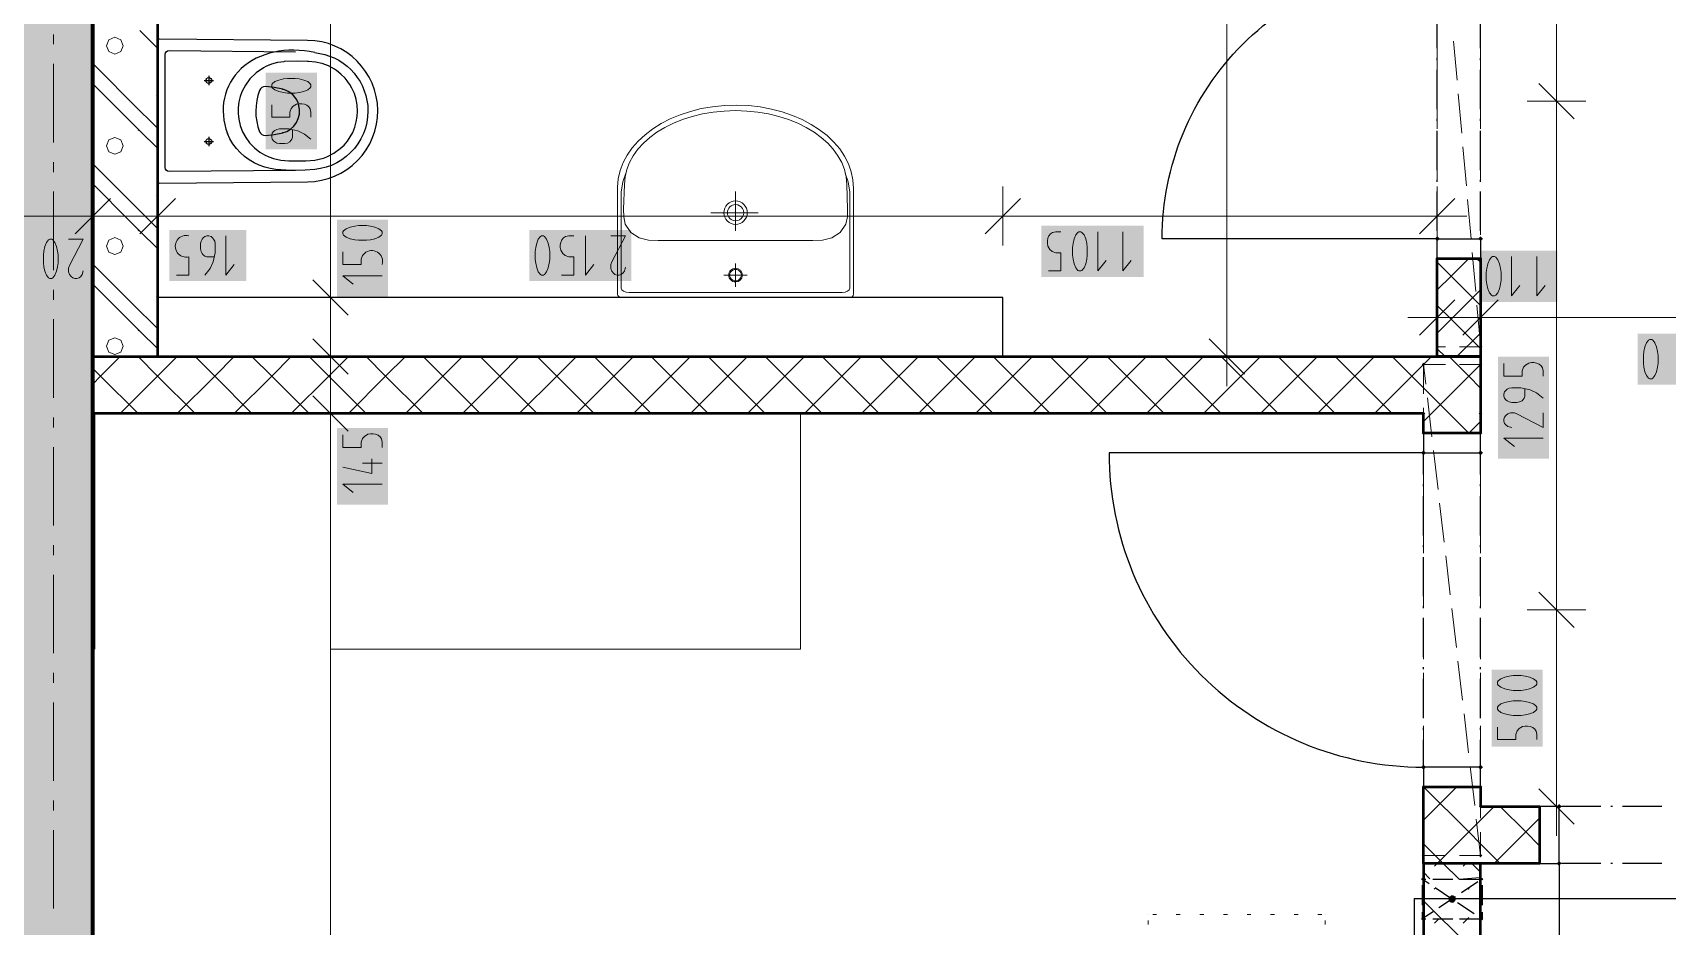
# Model space of a CAD drawing. Header units: millimetres. Extents: x 0 to 594, y 0 to 420.
# Drawn here: x 345.98 to 388.6, y 199.61 to 222.93 of the extents above; entities that cross this region are included whole.
import ezdxf

# ---------------------------------------------------------------- set-up
doc = ezdxf.new("R2010")
doc.units = ezdxf.units.MM
doc.header["$LTSCALE"] = 8
for name, color, linetype in [('PDF_Dvere', 7, 'Continuous'), ('PDF_Instalacni prizdivka do 1m', 7, 'Continuous'), ('PDF_Instalacni prizdivky', 7, 'Continuous'), ('PDF_Koty delkove', 7, 'Continuous'), ('PDF_Kuchyne', 7, 'Continuous'), ('PDF_Nabytek', 7, 'Continuous'), ('PDF_Osy hlavni', 7, 'Continuous'), ('PDF_Popis Prostupy', 7, 'Continuous'), ('PDF_Preklady', 7, 'Continuous'), ('PDF_Pricky zdene', 7, 'Continuous'), ('PDF_Prostupy', 7, 'Continuous'), ('PDF_Sanita', 7, 'Continuous'), ('PDF_Steny obvodove nosne', 7, 'Continuous'), ('RED_2.5mm^2', 1, 'Continuous')]:
    doc.layers.add(name, color=color, linetype=linetype)

msp = doc.modelspace()

# ---------------------------------------------------------------- linework, layer by layer
at = {"layer": 'PDF_Dvere', "lineweight": 25}
for points in [[(382.605, 217.554), (375.43, 217.554, -0.414214), (382.605, 224.729), (382.605, 224.112)], [(382.246, 211.402), (382.246, 211.968), (374.046, 211.968, 0.414214), (382.246, 203.768), (382.246, 204.483)], [(385.782, 201.257), (385.782, 193.057, 0.414214), (393.982, 201.257), (393.788, 201.257)]]:
    msp.add_lwpolyline(points, format="xyb", dxfattribs=at)
for points in [[(382.605, 222.523), (382.605, 223.548)], [(383.732, 222.523), (383.732, 223.548)], [(382.605, 222.216), (382.605, 222.267)], [(383.732, 222.216), (383.732, 222.267)], [(382.605, 220.934), (382.605, 221.959)], [(383.732, 220.934), (383.732, 221.959)], [(382.605, 220.627), (382.605, 220.678)], [(382.605, 219.346), (382.605, 220.371)], [(383.732, 220.627), (383.732, 220.678)], [(383.732, 219.346), (383.732, 220.371)], [(382.605, 219.038), (382.605, 219.089)], [(383.732, 219.038), (383.732, 219.089)], [(382.605, 217.757), (382.605, 218.782)], [(383.732, 217.757), (383.732, 218.782)], [(383.732, 211.402), (383.732, 211.968)], [(382.246, 211.094), (382.246, 211.146)], [(383.732, 211.094), (383.732, 211.146)], [(382.246, 209.813), (382.246, 210.838)], [(383.732, 209.813), (383.732, 210.838)], [(382.246, 209.506), (382.246, 209.557)], [(383.732, 209.506), (383.732, 209.557)], [(382.246, 208.225), (382.246, 209.25)], [(383.732, 208.225), (383.732, 209.25)], [(382.246, 207.917), (382.246, 207.968)], [(382.246, 206.636), (382.246, 207.661)], [(383.732, 207.917), (383.732, 207.968)], [(383.732, 206.636), (383.732, 207.661)], [(382.246, 206.328), (382.246, 206.38)], [(383.732, 206.328), (383.732, 206.38)], [(382.246, 205.047), (382.246, 206.072)], [(383.732, 205.047), (383.732, 206.072)], [(382.246, 204.74), (382.246, 204.791)], [(383.732, 204.74), (383.732, 204.791)], [(383.732, 203.768), (383.732, 204.483)], [(386.87, 202.743), (385.845, 202.743)], [(387.177, 202.743), (387.126, 202.743)], [(388.458, 202.743), (387.433, 202.743)], [(386.87, 201.257), (385.845, 201.257)], [(387.177, 201.257), (387.126, 201.257)], [(388.458, 201.257), (387.433, 201.257)]]:
    msp.add_lwpolyline(points, dxfattribs=at)
for points in [[(383.732, 217.554), (383.732, 217.042), (382.605, 217.042), (382.605, 217.554)], [(383.732, 211.968), (383.732, 212.481), (382.246, 212.481), (382.246, 211.968)], [(383.732, 203.256), (383.732, 203.768), (382.246, 203.768), (382.246, 203.256)], [(385.782, 202.743), (385.27, 202.743), (385.27, 201.257), (385.782, 201.257)]]:
    msp.add_lwpolyline(points, close=True, dxfattribs=at)
at = {"layer": 'PDF_Dvere', "lineweight": 25, "transparency": 33554559}
for points in [[(382.605, 217.49), (382.541, 217.554), (382.669, 217.554), (382.605, 217.618)], [(383.732, 217.49), (383.668, 217.554), (383.796, 217.554), (383.732, 217.618)], [(382.246, 211.904), (382.182, 211.968), (382.31, 211.968), (382.246, 212.032)], [(383.732, 211.904), (383.668, 211.968), (383.796, 211.968), (383.732, 212.032)], [(382.246, 203.704), (382.182, 203.768), (382.31, 203.768), (382.246, 203.832)], [(383.732, 203.704), (383.668, 203.768), (383.796, 203.768), (383.732, 203.832)], [(385.846, 202.743), (385.782, 202.679), (385.782, 202.807), (385.718, 202.743)], [(385.846, 201.257), (385.782, 201.193), (385.782, 201.321), (385.718, 201.257)]]:
    msp.add_solid(points, dxfattribs=at)
at = {"layer": 'PDF_Instalacni prizdivka do 1m', "lineweight": 25}
msp.add_lwpolyline([(349.241, 214.479), (371.279, 214.479), (371.279, 216.017), (349.241, 216.017)], close=True, dxfattribs=at)
at = {"layer": 'PDF_Instalacni prizdivky', "lineweight": 50}
msp.add_lwpolyline([(347.55, 225.754), (347.55, 214.479), (349.242, 214.479), (349.242, 225.754)], close=True, dxfattribs=at)
at = {"layer": 'PDF_Instalacni prizdivky', "lineweight": 9}
for points in [[(349.242, 222.52), (348.78, 222.982)], [(349.242, 220.429), (349.042, 220.629), (348.78, 220.891), (347.55, 222.121)], [(348.519, 220.629), (347.55, 221.598)], [(349.242, 221.349), (349.214, 221.283), (349.242, 221.216)], [(348.78, 220.368), (348.519, 220.629)], [(349.242, 219.907), (348.78, 220.368)], [(349.242, 217.816), (349.042, 218.016), (348.78, 218.277), (347.55, 219.507)], [(348.519, 218.016), (347.55, 218.984)], [(349.242, 218.735), (349.214, 218.669), (349.242, 218.603)], [(348.78, 217.754), (348.519, 218.016)], [(349.242, 217.293), (348.78, 217.754)], [(349.242, 215.202), (349.042, 215.402), (348.78, 215.663), (347.55, 216.893)], [(348.519, 215.402), (347.55, 216.37)], [(349.242, 216.122), (349.214, 216.055), (349.242, 215.989)], [(348.78, 215.14), (348.519, 215.402)], [(349.242, 214.679), (348.78, 215.14)]]:
    msp.add_lwpolyline(points, dxfattribs=at)
for points in [[(348.127, 222.809), (347.971, 222.745), (347.907, 222.59), (347.971, 222.434), (348.127, 222.37), (348.282, 222.434), (348.346, 222.59), (348.282, 222.745)], [(348.127, 220.195), (347.971, 220.131), (347.907, 219.976), (347.971, 219.821), (348.127, 219.756), (348.282, 219.821), (348.346, 219.976), (348.282, 220.131)], [(348.127, 217.582), (347.971, 217.517), (347.907, 217.362), (347.971, 217.207), (348.127, 217.143), (348.282, 217.207), (348.346, 217.362), (348.282, 217.517)], [(348.127, 214.968), (347.971, 214.904), (347.907, 214.748), (347.971, 214.593), (348.127, 214.529), (348.282, 214.593), (348.346, 214.748), (348.282, 214.904)]]:
    msp.add_lwpolyline(points, close=True, dxfattribs=at)
at = {"layer": 'PDF_Instalacni prizdivky', "lineweight": 9, "transparency": 33554559}
for points in [[(348.741, 220.363), (348.718, 220.386), (348.764, 220.386), (348.741, 220.409)], [(348.741, 217.749), (348.718, 217.773), (348.764, 217.773), (348.741, 217.796)], [(348.741, 215.136), (348.718, 215.159), (348.764, 215.159), (348.741, 215.182)]]:
    msp.add_solid(points, dxfattribs=at)
at = {"layer": 'PDF_Koty delkove', "lineweight": 18}
for points in [[(353.751, 164.279), (353.751, 167.153), (353.751, 212.993), (353.751, 214.479), (353.751, 216.017), (353.751, 225.754), (353.751, 227.343), (353.751, 235.85), (353.751, 238.464)], [(377.121, 214.479), (377.121, 225.117), (377.121, 234.672), (377.121, 235.697), (377.121, 238.464)], [(385.713, 202.743), (385.713, 207.868), (385.713, 221.142), (385.713, 233.134)], [(386.174, 220.681), (385.251, 221.603)], [(352.214, 221.05), (352.214, 220.722), (352.691, 220.722), (352.691, 220.859), (352.726, 220.954), (352.777, 221.009), (352.863, 221.064), (352.93, 221.077), (352.999, 221.077), (353.068, 221.064), (353.135, 221.036), (353.186, 220.995), (353.221, 220.941), (353.239, 220.859), (353.239, 220.722)], [(386.481, 221.142), (385.713, 221.142), (384.944, 221.142)], [(353.239, 220.147), (353.068, 220.284), (352.896, 220.366), (352.658, 220.42), (352.418, 220.42), (352.35, 220.406), (352.299, 220.379), (352.265, 220.352), (352.23, 220.311), (352.214, 220.256), (352.214, 220.202), (352.23, 220.147), (352.265, 220.106), (352.299, 220.079), (352.35, 220.051), (352.418, 220.037), (352.555, 220.037), (352.623, 220.051)], [(352.623, 220.051), (352.691, 220.079), (352.743, 220.147), (352.76, 220.202), (352.76, 220.393)], [(347.55, 218.912), (347.55, 218.143), (347.55, 217.374)], [(349.242, 218.912), (349.242, 218.143), (349.242, 217.374)], [(371.279, 218.912), (371.279, 218.143), (371.279, 217.374)], [(382.605, 218.912), (382.605, 218.143), (382.605, 217.374)], [(348.012, 218.604), (347.089, 217.682)], [(349.703, 218.604), (348.78, 217.682)], [(371.74, 218.604), (370.817, 217.682)], [(383.066, 218.604), (382.144, 217.682)], [(382.605, 218.143), (374.507, 218.143), (371.279, 218.143), (368.923, 218.143), (349.242, 218.143), (347.55, 218.143), (345.449, 218.143), (343.911, 218.143), (321.772, 218.143), (310.446, 218.143), (309.318, 218.143)], [(382.605, 218.143), (383.374, 218.143)], [(346.919, 217.541), (347.303, 217.541), (346.947, 216.858), (346.919, 216.789), (346.919, 216.686), (346.947, 216.619), (346.988, 216.568), (347.029, 216.533), (347.084, 216.516), (347.138, 216.516), (347.193, 216.533), (347.234, 216.568), (347.275, 216.619), (347.303, 216.72)], [(350.715, 217.083), (350.524, 217.083), (350.469, 217.101), (350.428, 217.135), (350.401, 217.169), (350.374, 217.22), (350.36, 217.288), (350.36, 217.425), (350.374, 217.493), (350.401, 217.545), (350.428, 217.578), (350.469, 217.613), (350.524, 217.631), (350.578, 217.631), (350.633, 217.613), (350.674, 217.578), (350.701, 217.545), (350.729, 217.493), (350.743, 217.425), (350.743, 217.186), (350.688, 216.947), (350.606, 216.776), (350.469, 216.606)], [(351.017, 217.631), (351.017, 216.606), (351.235, 216.878)], [(359.767, 216.606), (360.095, 216.606), (360.095, 217.083), (359.958, 217.083), (359.863, 217.118), (359.808, 217.169), (359.754, 217.254), (359.74, 217.322), (359.74, 217.391), (359.754, 217.459), (359.781, 217.527), (359.822, 217.578), (359.876, 217.613), (359.958, 217.631), (360.095, 217.631)], [(360.397, 217.631), (360.397, 216.606), (360.615, 216.878)], [(361.054, 217.631), (361.437, 217.631), (361.081, 216.947), (361.054, 216.878), (361.054, 216.776), (361.081, 216.708), (361.122, 216.657), (361.163, 216.622), (361.218, 216.606), (361.272, 216.606), (361.327, 216.622), (361.368, 216.657), (361.409, 216.708), (361.437, 216.81)], [(372.465, 216.712), (372.793, 216.712), (372.793, 217.189), (372.656, 217.189), (372.561, 217.224), (372.506, 217.275), (372.452, 217.361), (372.438, 217.428), (372.438, 217.497), (372.452, 217.566), (372.479, 217.633), (372.52, 217.684), (372.574, 217.719), (372.656, 217.737), (372.793, 217.737)], [(373.341, 217.719), (373.313, 217.737), (373.259, 217.737), (373.231, 217.719), (373.177, 217.651), (373.136, 217.548), (373.109, 217.428), (373.095, 217.326)], [(373.095, 217.326), (373.095, 217.121), (373.109, 217.019), (373.136, 216.899), (373.177, 216.797), (373.231, 216.728), (373.259, 216.712), (373.313, 216.712), (373.341, 216.728), (373.395, 216.797), (373.437, 216.899), (373.464, 217.019), (373.478, 217.121), (373.478, 217.326), (373.464, 217.428), (373.437, 217.548), (373.395, 217.651), (373.341, 217.719)], [(373.752, 217.737), (373.752, 216.712), (373.97, 216.984)], [(374.409, 217.737), (374.409, 216.712), (374.627, 216.984)], [(384.539, 217.086), (384.539, 216.061), (384.757, 216.334)], [(385.196, 217.086), (385.196, 216.061), (385.415, 216.334)], [(355.096, 216.582), (354.071, 216.582), (354.343, 216.364)], [(354.212, 215.556), (353.29, 216.478)], [(382.605, 216.268), (382.605, 215.5), (382.605, 214.731)], [(383.732, 216.268), (383.732, 215.5), (383.732, 214.731)], [(354.52, 216.017), (353.751, 216.017), (352.983, 216.017)], [(383.066, 215.961), (382.144, 215.038)], [(384.194, 215.961), (383.271, 215.038)], [(382.605, 215.5), (381.836, 215.5)], [(410.023, 215.5), (405.472, 215.5), (401.193, 215.5), (399.62, 215.5), (398.492, 215.5), (383.732, 215.5), (382.605, 215.5)], [(354.212, 214.018), (353.29, 214.941)], [(377.582, 214.018), (376.66, 214.941)], [(388.115, 213.912), (388.143, 213.896), (388.197, 213.896), (388.225, 213.912), (388.279, 213.981), (388.32, 214.083), (388.348, 214.203), (388.362, 214.305), (388.362, 214.51), (388.348, 214.612), (388.32, 214.732), (388.279, 214.835), (388.225, 214.903), (388.197, 214.921), (388.143, 214.921), (388.115, 214.903), (388.061, 214.835), (388.02, 214.732), (387.992, 214.612), (387.978, 214.51)], [(354.52, 214.479), (353.751, 214.479), (352.983, 214.479)], [(377.89, 214.479), (377.121, 214.479), (376.352, 214.479)], [(377.121, 214.479), (377.121, 213.711)], [(387.978, 214.51), (387.978, 214.305), (387.992, 214.203), (388.02, 214.083), (388.061, 213.981), (388.115, 213.912)], [(384.341, 214.296), (384.341, 213.967), (384.819, 213.967), (384.819, 214.105), (384.853, 214.2), (384.905, 214.255), (384.99, 214.309), (385.057, 214.323), (385.126, 214.323), (385.195, 214.309), (385.262, 214.282), (385.314, 214.241), (385.348, 214.187), (385.366, 214.105), (385.366, 213.967)], [(385.366, 213.392), (385.195, 213.53), (385.024, 213.612), (384.785, 213.666), (384.545, 213.666), (384.477, 213.652), (384.426, 213.625), (384.392, 213.598), (384.357, 213.557), (384.341, 213.502)], [(384.341, 213.502), (384.341, 213.447), (384.357, 213.392), (384.392, 213.351), (384.426, 213.324), (384.477, 213.296), (384.545, 213.282), (384.682, 213.282), (384.75, 213.296), (384.819, 213.324), (384.87, 213.392), (384.887, 213.447), (384.887, 213.639)], [(354.212, 212.532), (353.29, 213.454)], [(354.52, 212.993), (353.751, 212.993), (352.983, 212.993)], [(385.366, 213.009), (385.366, 212.625), (384.682, 212.982), (384.614, 213.009), (384.511, 213.009), (384.443, 212.982), (384.392, 212.941), (384.357, 212.9), (384.341, 212.845), (384.341, 212.79), (384.357, 212.735), (384.392, 212.694), (384.443, 212.653), (384.545, 212.625)], [(354.071, 212.439), (354.071, 212.11), (354.548, 212.11), (354.548, 212.247), (354.583, 212.343), (354.634, 212.398), (354.719, 212.452), (354.787, 212.466), (354.856, 212.466), (354.924, 212.452), (354.992, 212.425), (355.043, 212.384), (355.078, 212.33), (355.096, 212.247), (355.096, 212.11)], [(385.366, 212.352), (384.341, 212.352), (384.614, 212.133)], [(354.822, 211.809), (354.822, 211.425), (354.071, 211.59)], [(355.096, 211.7), (354.583, 211.7)], [(355.096, 211.152), (354.071, 211.152), (354.343, 210.933)], [(386.174, 207.407), (385.251, 208.329)], [(386.481, 207.868), (385.713, 207.868), (384.944, 207.868)], [(384.789, 205.498), (384.584, 205.498), (384.483, 205.484), (384.363, 205.457), (384.26, 205.415), (384.192, 205.361), (384.175, 205.333), (384.175, 205.279), (384.192, 205.251), (384.26, 205.197), (384.363, 205.156), (384.483, 205.128), (384.584, 205.114), (384.789, 205.114), (384.892, 205.128), (385.012, 205.156), (385.114, 205.197), (385.183, 205.251), (385.2, 205.279), (385.2, 205.333), (385.183, 205.361), (385.114, 205.415), (385.012, 205.457)], [(385.012, 205.457), (384.892, 205.484), (384.789, 205.498)], [(384.175, 204.813), (384.175, 204.485), (384.653, 204.485), (384.653, 204.622), (384.688, 204.717), (384.739, 204.772), (384.824, 204.827), (384.892, 204.841), (384.96, 204.841), (385.029, 204.827), (385.097, 204.799), (385.148, 204.758), (385.183, 204.704), (385.2, 204.622), (385.2, 204.485)], [(386.174, 202.282), (385.251, 203.204)], [(386.481, 202.743), (385.713, 202.743), (384.944, 202.743)], [(385.713, 202.743), (385.713, 201.974)]]:
    msp.add_lwpolyline(points, dxfattribs=at)
for points in [[(352.828, 221.735), (352.623, 221.735), (352.521, 221.721), (352.401, 221.693), (352.299, 221.652), (352.23, 221.598), (352.214, 221.57), (352.214, 221.516), (352.23, 221.488), (352.299, 221.434), (352.401, 221.393), (352.521, 221.365), (352.623, 221.351), (352.828, 221.351), (352.93, 221.365), (353.05, 221.393), (353.153, 221.434), (353.221, 221.488), (353.239, 221.516), (353.239, 221.57), (353.221, 221.598), (353.153, 221.652), (353.05, 221.693), (352.93, 221.721)], [(354.685, 217.896), (354.48, 217.896), (354.378, 217.882), (354.258, 217.855), (354.156, 217.814), (354.087, 217.76), (354.071, 217.732), (354.071, 217.678), (354.087, 217.65), (354.156, 217.596), (354.258, 217.555), (354.378, 217.527), (354.48, 217.513), (354.685, 217.513), (354.787, 217.527), (354.907, 217.555), (355.01, 217.596), (355.078, 217.65), (355.096, 217.678), (355.096, 217.732), (355.078, 217.76), (355.01, 217.814), (354.907, 217.855), (354.787, 217.882)], [(346.262, 217.13), (346.262, 216.925), (346.276, 216.824), (346.303, 216.704), (346.345, 216.601), (346.399, 216.533), (346.427, 216.516), (346.481, 216.516), (346.509, 216.533), (346.563, 216.601), (346.604, 216.704), (346.632, 216.824), (346.646, 216.925), (346.646, 217.13), (346.632, 217.233), (346.604, 217.353), (346.563, 217.455), (346.509, 217.524), (346.481, 217.541), (346.427, 217.541), (346.399, 217.524), (346.345, 217.455), (346.303, 217.353), (346.276, 217.233)], [(359.083, 217.22), (359.083, 217.015), (359.097, 216.913), (359.124, 216.793), (359.165, 216.691), (359.219, 216.622), (359.247, 216.606), (359.301, 216.606), (359.329, 216.622), (359.383, 216.691), (359.424, 216.793), (359.452, 216.913), (359.466, 217.015), (359.466, 217.22), (359.452, 217.322), (359.424, 217.442), (359.383, 217.545), (359.329, 217.613), (359.301, 217.631), (359.247, 217.631), (359.219, 217.613), (359.165, 217.545), (359.124, 217.442), (359.097, 217.322)], [(383.882, 216.675), (383.882, 216.47), (383.896, 216.369), (383.923, 216.249), (383.964, 216.146), (384.018, 216.077), (384.046, 216.061), (384.1, 216.061), (384.128, 216.077), (384.183, 216.146), (384.224, 216.249), (384.252, 216.369), (384.266, 216.47), (384.266, 216.675), (384.252, 216.777), (384.224, 216.897), (384.183, 217), (384.128, 217.069), (384.1, 217.086), (384.046, 217.086), (384.018, 217.069), (383.964, 217), (383.923, 216.897), (383.896, 216.777)], [(384.789, 206.155), (384.584, 206.155), (384.483, 206.141), (384.363, 206.114), (384.26, 206.073), (384.192, 206.018), (384.175, 205.99), (384.175, 205.936), (384.192, 205.908), (384.26, 205.854), (384.363, 205.813), (384.483, 205.785), (384.584, 205.771), (384.789, 205.771), (384.892, 205.785), (385.012, 205.813), (385.114, 205.854), (385.183, 205.908), (385.2, 205.936), (385.2, 205.99), (385.183, 206.018), (385.114, 206.073), (385.012, 206.114), (384.892, 206.141)]]:
    msp.add_lwpolyline(points, close=True, dxfattribs=at)
for points in [[(349.73, 216.606), (350.058, 216.606), (350.058, 217.083, -1.306886), (350.058, 217.631)], [(354.071, 217.212), (354.071, 216.884), (354.548, 216.884), (354.548, 217.021), (354.583, 217.116), (354.634, 217.171, -0.753254), (355.096, 216.884)]]:
    msp.add_lwpolyline(points, format="xyb", dxfattribs=at)
at = {"layer": 'PDF_Koty delkove', "color": 7, "lineweight": 18, "true_color": 0xffffff, "transparency": 33554559}
for points in [[(353.392, 219.883), (353.392, 221.888), (352.06, 219.883), (352.06, 221.888)], [(351.554, 217.784), (349.549, 217.784), (351.554, 216.452), (349.549, 216.452)], [(355.249, 216.045), (355.249, 218.05), (353.917, 216.045), (353.917, 218.05)], [(361.591, 217.784), (358.929, 217.784), (361.591, 216.452), (358.929, 216.452)], [(374.946, 217.89), (372.284, 217.89), (374.946, 216.558), (372.284, 216.558)], [(347.457, 217.695), (345.452, 217.695), (347.457, 216.363), (345.452, 216.363)], [(385.733, 217.24), (383.729, 217.24), (385.733, 215.907), (383.729, 215.907)], [(390.487, 215.075), (387.825, 215.075), (390.487, 213.742), (387.825, 213.742)], [(385.52, 211.815), (385.52, 214.476), (384.187, 211.815), (384.187, 214.476)], [(355.249, 210.614), (355.249, 212.619), (353.917, 210.614), (353.917, 212.619)], [(385.354, 204.303), (385.354, 206.308), (384.021, 204.303), (384.021, 206.308)]]:
    msp.add_solid(points, dxfattribs=at)
at = {"layer": 'PDF_Kuchyne', "lineweight": 13}
msp.add_lwpolyline([(347.601, 188.393), (359.901, 188.393), (359.901, 194.543), (353.751, 194.543), (353.751, 206.843), (366, 206.843), (366, 212.993), (347.601, 212.993), (347.601, 206.843)], dxfattribs=at)
at = {"layer": 'PDF_Nabytek', "lineweight": 13}
for points in [[(375.067, 199.927), (375.067, 199.927)], [(375.067, 199.927), (375.067, 199.927)], [(375.287, 199.927), (375.185, 199.927)], [(375.902, 199.927), (375.8, 199.927)], [(376.517, 199.927), (376.415, 199.927)], [(377.132, 199.927), (377.03, 199.927)], [(377.747, 199.927), (377.645, 199.927)], [(378.362, 199.927), (378.26, 199.927)], [(378.977, 199.927), (378.875, 199.927)], [(379.592, 199.927), (379.49, 199.927)], [(379.679, 199.927), (379.679, 199.927)], [(379.679, 199.927), (379.679, 199.927)], [(375.067, 199.666), (375.067, 199.768)], [(379.679, 199.666), (379.679, 199.768)]]:
    msp.add_lwpolyline(points, dxfattribs=at)
at = {"layer": 'PDF_Osy hlavni', "lineweight": 18}
for points in [[(346.525, 222.626), (346.525, 222.882)], [(346.525, 220.063), (346.525, 222.113)], [(346.525, 219.294), (346.525, 219.551)], [(346.525, 216.732), (346.525, 218.782)], [(346.525, 215.963), (346.525, 216.219)], [(346.525, 213.401), (346.525, 215.451)], [(346.525, 212.632), (346.525, 212.888)], [(346.525, 210.07), (346.525, 212.119)], [(346.525, 209.301), (346.525, 209.557)], [(346.525, 206.738), (346.525, 208.788)], [(346.525, 205.97), (346.525, 206.226)], [(346.525, 203.407), (346.525, 205.457)], [(346.525, 202.638), (346.525, 202.895)], [(346.525, 200.076), (346.525, 202.126)]]:
    msp.add_lwpolyline(points, dxfattribs=at)
at = {"layer": 'PDF_Popis Prostupy', "lineweight": 25}
msp.add_lwpolyline([(383.058, 200.371), (383.049, 200.381), (383.04, 200.389), (383.029, 200.396), (383.017, 200.401), (383.005, 200.404), (382.992, 200.405), (382.98, 200.404), (382.967, 200.4), (382.956, 200.395), (382.945, 200.388), (382.936, 200.379), (382.928, 200.369), (382.922, 200.358), (382.918, 200.346), (382.916, 200.334), (382.916, 200.321), (382.918, 200.308), (382.922, 200.296), (382.928, 200.285), (382.935, 200.275), (382.944, 200.266), (382.955, 200.259), (382.967, 200.254), (382.979, 200.25), (382.992, 200.249), (383.004, 200.25), (383.017, 200.252), (383.028, 200.257), (383.039, 200.264), (383.049, 200.272), (383.057, 200.282), (383.064, 200.293), (383.068, 200.305), (383.071, 200.317), (383.071, 200.33), (383.07, 200.342), (383.066, 200.355), (383.061, 200.366)], close=True, dxfattribs=at)
for points in [[(382.949, 200.391), (382.949, 200.391)], [(383.058, 200.371), (383.058, 200.371)], [(382.929, 200.282), (382.929, 200.282)], [(383.038, 200.263), (383.038, 200.263)]]:
    msp.add_lwpolyline(points, dxfattribs=at)
at = {"layer": 'PDF_Popis Prostupy', "lineweight": 25, "transparency": 33554559}
for points in [[(382.916, 200.321), (382.999, 200.249), (382.923, 200.36)], [(382.96, 200.257), (382.916, 200.321), (382.929, 200.282)], [(382.916, 200.321), (382.96, 200.257), (382.999, 200.249)], [(382.923, 200.36), (383.038, 200.263), (382.949, 200.391)], [(382.923, 200.36), (382.999, 200.249), (383.038, 200.263)], [(382.949, 200.391), (383.064, 200.294), (382.987, 200.404)], [(382.949, 200.391), (383.038, 200.263), (383.064, 200.294)], [(382.987, 200.404), (383.064, 200.294), (383.071, 200.333)], [(382.987, 200.404), (383.071, 200.333), (383.026, 200.397)], [(383.026, 200.397), (383.071, 200.333), (383.058, 200.371)]]:
    msp.add_solid(points, dxfattribs=at)
at = {"layer": 'PDF_Preklady', "lineweight": 18}
for points in [[(382.605, 221.806), (382.605, 222.831)], [(383.121, 221.687), (383.031, 222.708)], [(383.732, 221.806), (383.732, 222.831)], [(382.605, 220.422), (382.605, 221.447)], [(383.242, 220.309), (383.152, 221.33)], [(383.732, 220.422), (383.732, 221.447)], [(382.605, 219.038), (382.605, 220.063)], [(383.363, 218.93), (383.273, 219.951)], [(383.732, 219.038), (383.732, 220.063)], [(382.605, 217.654), (382.605, 218.679)], [(383.732, 217.654), (383.732, 218.679)], [(383.485, 217.552), (383.395, 218.573)], [(382.605, 217.042), (382.605, 217.296)], [(382.605, 216.271), (382.605, 217.042)], [(383.606, 216.173), (383.516, 217.194)], [(383.732, 217.042), (383.732, 217.296)], [(383.732, 216.271), (383.732, 217.042)], [(382.605, 214.887), (382.605, 215.912)], [(383.727, 214.795), (383.637, 215.816)], [(383.732, 214.887), (383.732, 215.912)], [(382.821, 214.736), (382.605, 214.736)], [(383.732, 214.736), (383.18, 214.736)], [(382.306, 213.762), (382.246, 214.274), (382.821, 214.274)], [(382.246, 213.503), (382.246, 214.274)], [(383.732, 214.274), (383.18, 214.274)], [(383.732, 213.503), (383.732, 214.274)], [(382.246, 212.993), (382.246, 213.144)], [(382.465, 212.387), (382.347, 213.405)], [(383.732, 212.993), (383.732, 213.144)], [(382.246, 212.119), (382.246, 212.481), (382.246, 212.993)], [(383.732, 212.119), (383.732, 212.481), (383.732, 212.993)], [(382.624, 211.013), (382.506, 212.031)], [(382.246, 210.736), (382.246, 211.761)], [(383.732, 210.736), (383.732, 211.761)], [(382.784, 209.638), (382.666, 210.656)], [(382.246, 209.352), (382.246, 210.377)], [(383.732, 209.352), (383.732, 210.377)], [(382.943, 208.264), (382.825, 209.282)], [(382.246, 207.968), (382.246, 208.993)], [(383.732, 207.968), (383.732, 208.993)], [(382.246, 206.585), (382.246, 207.61)], [(383.103, 206.889), (382.985, 207.907)], [(383.732, 206.585), (383.732, 207.61)], [(383.262, 205.515), (383.144, 206.533)], [(382.246, 205.201), (382.246, 206.226)], [(383.732, 205.201), (383.732, 206.226)], [(383.422, 204.14), (383.304, 205.158)], [(382.246, 203.817), (382.246, 204.842)], [(383.732, 203.817), (383.732, 204.842)], [(383.581, 202.766), (383.463, 203.784)], [(382.246, 203.256), (382.246, 203.458)], [(383.732, 203.256), (383.732, 203.458)], [(382.246, 202.433), (382.246, 203.256)], [(383.732, 202.433), (383.732, 202.743), (383.732, 203.256)], [(382.821, 201.462), (382.246, 201.462), (382.246, 202.075)], [(383.732, 202.075), (383.732, 201.462), (383.622, 202.409)], [(383.732, 201.462), (383.18, 201.462)]]:
    msp.add_lwpolyline(points, dxfattribs=at)
at = {"layer": 'PDF_Preklady', "lineweight": 18, "transparency": 33554559}
for points in [[(382.605, 216.996), (382.559, 217.042), (382.651, 217.042), (382.605, 217.088)], [(382.605, 216.996), (382.559, 217.042), (382.651, 217.042), (382.605, 217.088)], [(383.732, 216.996), (383.686, 217.042), (383.778, 217.042), (383.732, 217.088)], [(383.732, 216.996), (383.686, 217.042), (383.778, 217.042), (383.732, 217.088)], [(382.605, 214.689), (382.559, 214.736), (382.651, 214.736), (382.605, 214.782)], [(382.651, 214.736), (382.605, 214.689), (382.605, 214.782), (382.559, 214.736)], [(383.736, 214.69), (383.686, 214.732), (383.778, 214.74), (383.728, 214.782)], [(383.778, 214.736), (383.732, 214.689), (383.732, 214.782), (383.686, 214.736)], [(383.732, 214.689), (383.686, 214.736), (383.778, 214.736), (383.732, 214.782)], [(382.251, 214.229), (382.2, 214.269), (382.292, 214.28), (382.241, 214.32)], [(382.292, 214.274), (382.246, 214.228), (382.246, 214.32), (382.2, 214.274)], [(382.246, 214.228), (382.2, 214.274), (382.292, 214.274), (382.246, 214.32)], [(383.732, 214.228), (383.686, 214.274), (383.778, 214.274), (383.732, 214.32)], [(383.778, 214.274), (383.732, 214.228), (383.732, 214.32), (383.686, 214.274)], [(382.246, 212.947), (382.2, 212.993), (382.292, 212.993), (382.246, 213.039)], [(382.246, 212.947), (382.2, 212.993), (382.292, 212.993), (382.246, 213.039)], [(383.732, 212.947), (383.686, 212.993), (383.778, 212.993), (383.732, 213.039)], [(383.732, 212.947), (383.686, 212.993), (383.778, 212.993), (383.732, 213.039)], [(382.246, 212.435), (382.2, 212.481), (382.292, 212.481), (382.246, 212.527)], [(382.246, 212.435), (382.2, 212.481), (382.292, 212.481), (382.246, 212.527)], [(383.732, 212.435), (383.686, 212.481), (383.778, 212.481), (383.732, 212.527)], [(383.732, 212.435), (383.686, 212.481), (383.778, 212.481), (383.732, 212.527)], [(382.246, 203.21), (382.2, 203.256), (382.292, 203.256), (382.246, 203.302)], [(382.246, 203.21), (382.2, 203.256), (382.292, 203.256), (382.246, 203.302)], [(383.732, 203.21), (383.686, 203.256), (383.778, 203.256), (383.732, 203.302)], [(383.732, 203.21), (383.686, 203.256), (383.778, 203.256), (383.732, 203.302)], [(383.732, 202.697), (383.686, 202.743), (383.778, 202.743), (383.732, 202.789)], [(383.732, 202.697), (383.686, 202.743), (383.778, 202.743), (383.732, 202.789)], [(382.246, 201.416), (382.2, 201.462), (382.292, 201.462), (382.246, 201.508)], [(382.292, 201.462), (382.246, 201.416), (382.246, 201.508), (382.2, 201.462)], [(383.778, 201.462), (383.732, 201.416), (383.732, 201.508), (383.686, 201.462)], [(383.732, 201.416), (383.686, 201.462), (383.778, 201.462), (383.732, 201.508)], [(383.738, 201.416), (383.687, 201.457), (383.778, 201.467), (383.727, 201.508)]]:
    msp.add_solid(points, dxfattribs=at)
at = {"layer": 'PDF_Pricky zdene', "lineweight": 9}
for points in [[(383.425, 217.042), (382.964, 216.581), (382.605, 216.939)], [(383.732, 216.939), (383.63, 217.042)], [(382.964, 216.581), (382.605, 216.222)], [(383.732, 215.812), (383.647, 215.898), (382.964, 216.581)], [(383.732, 216.222), (383.633, 216.123), (382.964, 215.453), (382.605, 215.812)], [(382.964, 215.453), (382.605, 215.094)], [(383.732, 214.684), (383.719, 214.698), (382.964, 215.453)], [(383.732, 215.094), (383.697, 215.059), (383.117, 214.479)], [(348.268, 214.479), (347.755, 213.967), (347.55, 213.762)], [(349.754, 214.479), (349.241, 213.967), (348.268, 212.993)], [(350.215, 212.993), (349.241, 213.967), (348.729, 214.479)], [(351.24, 214.479), (350.728, 213.967), (349.754, 212.993)], [(351.701, 212.993), (350.728, 213.967), (350.215, 214.479)], [(352.726, 214.479), (352.214, 213.967), (351.24, 212.993)], [(353.188, 212.993), (352.214, 213.967), (351.701, 214.479)], [(354.213, 214.479), (353.7, 213.967), (352.726, 212.993)], [(354.674, 212.993), (353.7, 213.967), (353.188, 214.479)], [(355.699, 214.479), (355.186, 213.967), (354.213, 212.993)], [(356.16, 212.993), (355.186, 213.967), (354.674, 214.479)], [(357.185, 214.479), (356.673, 213.967), (355.699, 212.993)], [(357.646, 212.993), (356.673, 213.967), (356.16, 214.479)], [(358.671, 214.479), (358.159, 213.967), (357.185, 212.993)], [(359.133, 212.993), (358.159, 213.967), (357.646, 214.479)], [(360.158, 214.479), (359.645, 213.967), (358.671, 212.993)], [(360.619, 212.993), (359.645, 213.967), (359.133, 214.479)], [(361.644, 214.479), (361.131, 213.967), (360.158, 212.993)], [(362.105, 212.993), (361.131, 213.967), (360.619, 214.479)], [(363.13, 214.479), (362.618, 213.967), (361.644, 212.993)], [(363.591, 212.993), (362.618, 213.967), (362.105, 214.479)], [(364.616, 214.479), (364.104, 213.967), (363.13, 212.993)], [(365.078, 212.993), (364.104, 213.967), (363.591, 214.479)], [(366.103, 214.479), (365.59, 213.967), (364.616, 212.993)], [(366.564, 212.993), (365.59, 213.967), (365.078, 214.479)], [(367.589, 214.479), (367.076, 213.967), (366.103, 212.993)], [(368.05, 212.993), (367.076, 213.967), (366.564, 214.479)], [(369.075, 214.479), (368.563, 213.967), (367.589, 212.993)], [(369.536, 212.993), (368.563, 213.967), (368.05, 214.479)], [(370.561, 214.479), (370.049, 213.967), (369.075, 212.993)], [(371.022, 212.993), (370.049, 213.967), (369.536, 214.479)], [(372.047, 214.479), (371.535, 213.967), (370.561, 212.993)], [(372.509, 212.993), (371.535, 213.967), (371.022, 214.479)], [(373.534, 214.479), (373.021, 213.967), (372.047, 212.993)], [(373.995, 212.993), (373.021, 213.967), (372.509, 214.479)], [(375.02, 214.479), (374.507, 213.967), (373.534, 212.993)], [(375.481, 212.993), (374.507, 213.967), (373.995, 214.479)], [(376.506, 214.479), (375.994, 213.967), (375.02, 212.993)], [(376.967, 212.993), (375.994, 213.967), (375.481, 214.479)], [(377.992, 214.479), (377.48, 213.967), (376.506, 212.993)], [(378.454, 212.993), (377.48, 213.967), (376.967, 214.479)], [(379.479, 214.479), (378.966, 213.967), (377.992, 212.993)], [(379.94, 212.993), (378.966, 213.967), (378.454, 214.479)], [(380.965, 214.479), (380.452, 213.967), (379.479, 212.993)], [(381.426, 212.993), (380.452, 213.967), (379.94, 214.479)], [(382.451, 214.479), (381.939, 213.967), (381.426, 214.479)], [(382.81, 214.479), (382.605, 214.684)], [(383.732, 213.659), (383.425, 213.967), (382.912, 214.479)], [(348.729, 212.993), (347.755, 213.967), (347.55, 214.172)], [(383.732, 212.788), (383.425, 212.481), (382.912, 212.993), (381.939, 213.967), (380.965, 212.993)], [(383.732, 214.274), (383.425, 213.967), (382.451, 212.993)], [(382.451, 212.993), (382.272, 212.814), (382.246, 212.788)], [(383.732, 201.77), (383.425, 202.077), (382.246, 203.256)], [(383.117, 203.256), (382.246, 202.384)], [(383.732, 203.256), (383.732, 203.256)], [(384.091, 202.743), (383.732, 202.384)], [(385.27, 201.718), (384.911, 202.077), (384.245, 202.743)], [(383.732, 202.384), (383.425, 202.077), (382.605, 201.257)], [(385.27, 202.436), (384.911, 202.077), (384.091, 201.257)], [(382.759, 201.257), (382.246, 201.769)], [(384.245, 201.257), (383.732, 201.77)], [(382.533, 201.185), (382.605, 201.257)], [(383.722, 200.888), (383.178, 200.847), (382.759, 201.257)], [(383.276, 201.185), (383.348, 201.257)], [(383.732, 201.026), (383.502, 201.257)], [(382.412, 200.854), (382.246, 201.026)], [(383.722, 199.402), (383.425, 199.105), (382.246, 200.283)], [(382.533, 199.699), (382.638, 199.799)], [(383.276, 199.699), (383.425, 199.848), (383.377, 199.791)]]:
    msp.add_lwpolyline(points, dxfattribs=at)
at = {"layer": 'PDF_Pricky zdene', "lineweight": 50}
for points in [[(383.732, 217.042), (383.732, 214.736), (383.732, 214.479), (382.605, 214.479), (382.605, 214.736), (382.605, 217.042), (383.732, 217.042)], [(383.732, 201.257), (382.246, 201.257), (382.246, 201.462), (382.246, 203.256), (383.732, 203.256), (383.732, 202.743)], [(383.732, 202.743), (385.27, 202.743), (385.27, 201.257), (383.732, 201.257)], [(383.732, 152.109), (383.732, 201.257), (382.246, 201.257), (382.246, 152.109), (382.246, 151.955), (383.732, 151.955)]]:
    msp.add_lwpolyline(points, dxfattribs=at)
msp.add_lwpolyline([(347.55, 212.993), (347.55, 214.479), (349.242, 214.479), (382.605, 214.479), (383.732, 214.479), (383.732, 214.274), (383.732, 212.993), (383.732, 212.481), (382.246, 212.481), (382.246, 212.993), (347.601, 212.993)], close=True, dxfattribs=at)
at = {"layer": 'PDF_Pricky zdene', "lineweight": 9, "transparency": 33554559}
for points in [[(382.533, 200.571), (382.51, 200.594), (382.556, 200.594), (382.533, 200.617)], [(383.425, 200.568), (383.402, 200.591), (383.448, 200.591), (383.425, 200.614)]]:
    msp.add_solid(points, dxfattribs=at)
at = {"layer": 'PDF_Prostupy', "lineweight": 25}
for points in [[(382.395, 200.726), (382.213, 200.847), (382.304, 200.847)], [(382.486, 200.847), (383.006, 200.847)], [(383.188, 200.847), (383.708, 200.847)], [(383.665, 200.775), (383.232, 200.486)], [(382.213, 200.685), (382.213, 200.165)], [(382.547, 200.625), (382.98, 200.336)], [(383.081, 200.385), (382.648, 200.097)], [(383.774, 200.685), (383.774, 200.165)], [(382.497, 199.996), (382.213, 199.807)], [(382.213, 199.983), (382.213, 199.807)], [(383.131, 200.235), (383.564, 199.946)], [(383.774, 199.983), (383.774, 199.807)], [(382.213, 199.807), (382.304, 199.807)], [(382.486, 199.807), (383.006, 199.807)], [(383.188, 199.807), (383.708, 199.807)], [(383.715, 199.845), (383.774, 199.807)]]:
    msp.add_lwpolyline(points, dxfattribs=at)
at = {"layer": 'PDF_Prostupy', "lineweight": 25, "transparency": 33554559}
for points in [[(382.213, 200.879), (382.246, 200.847), (382.181, 200.847), (382.213, 200.814)], [(382.181, 200.847), (382.213, 200.879), (382.213, 200.814), (382.246, 200.847)], [(382.186, 200.865), (382.231, 200.874), (382.195, 200.82), (382.24, 200.829)], [(383.741, 200.847), (383.774, 200.879), (383.774, 200.814), (383.806, 200.847)], [(383.774, 200.879), (383.806, 200.847), (383.741, 200.847), (383.774, 200.814)], [(383.801, 200.865), (383.792, 200.82), (383.756, 200.874), (383.747, 200.829)], [(382.181, 199.807), (382.213, 199.839), (382.213, 199.774), (382.246, 199.807)], [(382.213, 199.839), (382.246, 199.807), (382.181, 199.807), (382.213, 199.774)], [(382.24, 199.825), (382.231, 199.78), (382.195, 199.834), (382.186, 199.789)], [(383.741, 199.807), (383.774, 199.839), (383.774, 199.774), (383.806, 199.807)], [(383.774, 199.839), (383.806, 199.807), (383.741, 199.807), (383.774, 199.774)], [(383.747, 199.825), (383.792, 199.834), (383.756, 199.78), (383.801, 199.789)]]:
    msp.add_solid(points, dxfattribs=at)
at = {"layer": 'PDF_Sanita', "lineweight": 25}
msp.add_lwpolyline([(353.152, 222.729), (349.294, 222.764), (349.293, 222.764), (349.257, 222.749), (349.242, 222.713), (349.241, 219.059), (349.241, 219.058), (349.256, 219.022), (349.292, 219.007), (353.151, 219.04), (353.332, 219.05), (353.511, 219.078), (353.686, 219.123), (353.855, 219.185), (354.018, 219.264), (354.173, 219.358), (354.317, 219.468), (354.451, 219.591), (354.572, 219.726), (354.678, 219.873), (354.77, 220.029), (354.846, 220.193), (354.906, 220.364), (354.948, 220.539), (354.973, 220.718), (354.98, 220.9, 0.409113)], format="xyb", close=True, dxfattribs=at)
for points in [[(352.833, 219.337), (349.539, 219.309), (349.5, 219.317), (349.466, 219.339), (349.444, 219.372), (349.436, 219.411), (349.436, 219.412), (349.437, 222.36), (349.437, 222.361), (349.445, 222.4), (349.467, 222.433), (349.501, 222.455), (349.54, 222.462), (352.834, 222.432)], [(353.341, 222.408), (353.471, 222.39), (353.599, 222.36), (353.725, 222.32), (353.846, 222.269), (353.963, 222.208), (354.074, 222.136), (354.178, 222.056), (354.276, 221.966), (354.365, 221.869), (354.445, 221.764), (354.517, 221.653), (354.578, 221.537), (354.629, 221.415), (354.669, 221.29), (354.698, 221.161), (354.717, 221.03), (354.724, 220.88), (354.716, 220.73), (354.694, 220.582), (354.657, 220.436), (354.606, 220.295), (354.541, 220.159), (354.464, 220.031), (354.374, 219.91), (354.272, 219.799), (354.16, 219.698), (354.039, 219.608), (353.91, 219.532), (353.775, 219.468), (353.633, 219.418), (353.488, 219.382), (353.34, 219.361), (353.086, 219.342), (352.833, 219.336), (352.58, 219.343), (352.326, 219.361), (352.179, 219.382), (352.033, 219.419), (351.892, 219.469), (351.756, 219.533), (351.627, 219.61), (351.506, 219.699), (351.395, 219.8), (351.294, 219.911), (351.204, 220.032), (351.126, 220.161), (351.061, 220.297)], [(354.22, 221.624), (354.182, 221.676), (354.13, 221.739), (354.021, 221.848), (353.9, 221.944), (353.85, 221.977), (353.694, 222.061), (353.528, 222.123), (353.522, 222.125), (353.36, 222.16), (353.17, 222.178), (353.17, 222.178), (353.151, 222.179), (352.884, 222.185), (352.541, 222.173), (352.529, 222.172), (352.378, 222.151), (352.365, 222.149), (352.212, 222.107), (352.065, 222.046), (352.001, 222.013), (351.811, 221.884)], [(352.165, 222.09), (352.143, 222.081)], [(349.242, 221.654), (349.242, 221.68)], [(350.451, 221.68), (350.697, 221.68)], [(350.574, 221.803), (350.574, 221.557)], [(351.811, 221.884), (351.647, 221.724), (351.529, 221.561), (351.437, 221.382), (351.395, 221.267), (351.359, 221.121), (351.341, 220.972), (351.339, 220.822), (351.355, 220.673), (351.394, 220.506), (351.455, 220.346), (351.537, 220.195), (351.638, 220.056), (351.765, 219.925), (351.909, 219.812), (351.909, 219.812), (352.023, 219.744), (352.142, 219.688), (352.261, 219.647), (352.456, 219.605), (352.664, 219.589), (352.664, 219.589), (352.895, 219.583), (353.108, 219.588), (353.337, 219.605), (353.453, 219.626), (353.567, 219.658), (353.567, 219.658), (353.648, 219.688), (353.648, 219.688), (353.834, 219.782), (354.003, 219.905), (354.101, 219.997), (354.188, 220.1), (354.264, 220.211), (354.328, 220.329), (354.382, 220.461), (354.421, 220.599), (354.445, 220.741), (354.453, 220.884), (354.444, 221.039), (354.416, 221.192), (354.37, 221.34), (354.307, 221.482), (354.307, 221.482), (354.25, 221.58), (354.229, 221.612), (354.22, 221.624)], [(351.806, 221.022), (351.799, 220.885), (351.805, 220.747), (351.824, 220.611), (351.854, 220.477), (351.897, 220.346), (351.92, 220.304), (351.956, 220.271), (352.001, 220.252), (352.049, 220.247), (352.276, 220.27), (352.501, 220.315), (352.5, 220.315), (352.608, 220.354), (352.706, 220.413), (352.792, 220.491), (352.86, 220.583), (352.909, 220.688), (352.937, 220.799), (352.943, 220.914), (352.926, 221.028), (352.901, 221.103), (352.867, 221.174), (352.823, 221.24), (352.771, 221.3), (352.712, 221.352), (352.646, 221.395), (352.575, 221.429), (352.5, 221.454), (352.501, 221.454), (352.277, 221.499), (352.049, 221.523), (352.001, 221.518), (351.957, 221.498), (351.921, 221.465), (351.897, 221.423)], [(351.897, 221.423), (351.855, 221.292), (351.824, 221.158), (351.806, 221.022)], [(349.241, 220.091), (349.241, 220.117)], [(350.451, 220.091), (350.697, 220.091)], [(350.574, 220.214), (350.574, 219.968)]]:
    msp.add_lwpolyline(points, dxfattribs=at)
at = {"layer": 'PDF_Sanita', "lineweight": 13}
for points in [[(361.329, 216.26), (361.329, 218.771), (361.37, 219.04), (361.449, 219.26)], [(367.289, 218.771), (367.248, 219.04), (367.168, 219.26)], [(361.412, 218.97), (361.391, 218.323), (361.394, 218.125), (361.433, 217.936), (361.578, 217.72), (361.796, 217.574), (362.039, 217.517), (362.293, 217.51), (366.325, 217.51), (366.579, 217.517), (366.822, 217.574), (367.04, 217.72), (367.184, 217.936), (367.224, 218.125), (367.228, 218.323), (367.206, 218.971)], [(364.309, 217.756), (364.309, 218.786)], [(367.291, 218.778), (367.289, 217.766)], [(364.901, 218.232), (363.666, 218.232)], [(367.289, 216.26), (367.289, 217.766)], [(364.614, 216.604), (364.003, 216.604)], [(364.309, 216.299), (364.309, 216.91)], [(361.534, 216.152), (367.084, 216.152)]]:
    msp.add_lwpolyline(points, dxfattribs=at)
for points in [[(361.328, 216.017, -0.414172), (361.234, 216.111), (361.234, 218.879, -0.003421), (361.234, 218.898)], [(367.384, 218.868), (367.384, 216.111, -0.414227), (367.293, 216.017), (367.29, 216.017), (367.27, 216.017), (361.347, 216.017), (361.328, 216.017), (361.325, 216.017), (361.328, 216.017), (361.347, 216.017)]]:
    msp.add_lwpolyline(points, format="xyb", dxfattribs=at)
for points in [[(364.309, 217.927, 0.999987), (364.309, 218.538, 0.414233), (364.003, 218.232, 0.414233)], [(364.309, 218.444, 0.999993), (364.309, 218.021, 1.000031)], [(364.309, 216.426, 0.999956), (364.309, 216.783, 0.414242), (364.13, 216.604, 0.414242)], [(364.309, 216.454, 1.000061), (364.309, 216.755, 1.000036)]]:
    msp.add_lwpolyline(points, format="xyb", close=True, dxfattribs=at)
at = {"layer": 'PDF_Sanita', "lineweight": 25}
for centre in [(350.574, 221.68), (350.574, 220.091)]:
    msp.add_circle(centre, 0.0769, dxfattribs=at)
msp.add_ellipse((353.13, 220.588), major_axis=(-2.051, 0.931), ratio=0.7995, start_param=4.963626, end_param=6.955236, dxfattribs=at)
at = {"layer": 'PDF_Sanita', "lineweight": 13}
for points in [[(364.331, 221.039), (362.632, 221.048), (361.246, 220.089), (361.234, 218.898)], [(364.308, 220.895), (362.708, 220.895), (361.412, 220.033), (361.412, 218.97)], [(367.206, 218.971), (367.206, 220.034), (365.908, 220.895), (364.308, 220.895)], [(367.384, 218.868), (367.396, 220.059), (366.029, 221.031), (364.331, 221.039)], [(364.309, 218.444), (364.309, 218.444), (364.309, 218.444), (364.309, 218.444)], [(364.309, 218.021), (364.309, 218.021), (364.309, 218.021), (364.309, 218.021)], [(361.329, 216.26), (361.329, 216.2), (361.421, 216.152), (361.534, 216.152)], [(367.084, 216.152), (367.197, 216.152), (367.289, 216.2), (367.289, 216.26)], [(367.384, 216.111), (367.384, 216.111), (367.384, 216.111), (367.384, 216.111)], [(361.328, 216.017), (361.328, 216.017), (361.328, 216.017), (361.328, 216.017)]]:
    msp.add_open_spline(points, degree=3, dxfattribs=at)
at = {"layer": 'PDF_Steny obvodove nosne', "lineweight": 70}
msp.add_lwpolyline([(347.55, 149.7), (347.55, 152.109), (347.55, 225.754), (347.55, 235.85), (347.55, 238.31), (345.5, 238.31), (345.5, 235.85), (345.5, 227.343), (345.5, 225.754), (345.5, 152.109), (345.5, 149.7)], close=True, dxfattribs=at)
at = {"layer": 'PDF_Steny obvodove nosne', "color": 9, "lineweight": 9, "true_color": 0xc0c0c0, "transparency": 33554559}
msp.add_solid([(347.55, 149.7), (347.55, 238.31), (345.5, 149.7), (345.5, 238.31)], dxfattribs=at)
at = {"layer": 'RED_2.5mm^2'}
for q in [(409.358, 200.34), (382, 178.998)]:
    msp.add_line((382, 200.34), q, dxfattribs=at)

doc.saveas('drawing.dxf')
